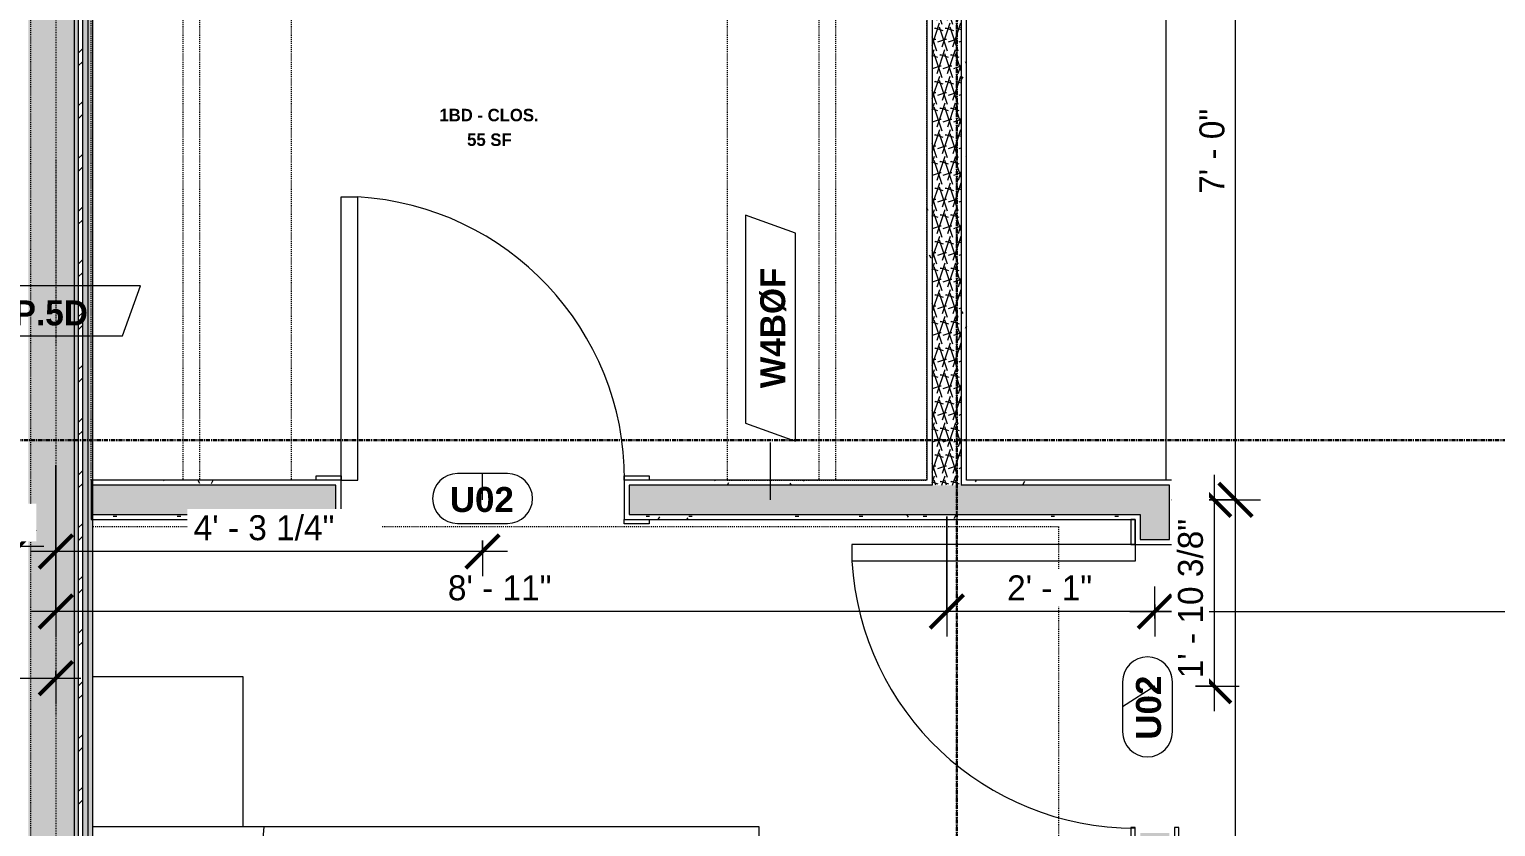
# Model space of a CAD drawing. Header units: inches. Extents: x -4058 to -1781, y 9814 to 12289.
# Drawn here: x -2938.7 to -2762.6, y 10120.8 to 10216.5 of the extents above; entities that cross this region are included whole.
import ezdxf

# ---------------------------------------------------------------- set-up
doc = ezdxf.new("R2010")
doc.units = ezdxf.units.IN
doc.header["$MEASUREMENT"] = 0
for name, pattern in [('Dash', [0.25, 0.125, -0.125]), ('Dash 3_32_', [0.1875, 0.09375, -0.09375]), ('Dash_2_', [0.25, 0.125, -0.125]), ('Grid Line 1_2_', [0.875, 0.5, -0.125, 0.125, -0.125]), ('Grid Line 1_2__2_', [0.875, 0.5, -0.125, 0.125, -0.125])]:
    doc.linetypes.add(name, pattern=pattern)
for name, color, linetype, lineweight in [('0-1', 7, 'Continuous', 5), ('A-ANNO-DIMS', 211, 'Continuous', 9), ('A-ANNO-DIMS-32', 211, 'Continuous', 9), ('A-AREA-IDEN', 2, 'Continuous', 9), ('A-DETL-1', 90, 'Dash 3_32_', 9), ('A-DOOR-2', 31, 'Continuous', 9), ('A-DOOR-FRAM', 31, 'Continuous', 9), ('A-DOOR-IDEN', 31, 'Continuous', 9), ('A-WALL-1', 7, 'Continuous', 9), ('A-WALL-2', 113, 'Continuous', 9), ('A-WALL-IDEN', 211, 'Continuous', 9), ('A-WALL-PATT-1', 9, 'Continuous', 9), ('G-ANNO-SYMB-4', 111, 'Dash_2_', 9), ('I-FURN', 30, 'Continuous', 9), ('I-FURN-HDLN', 30, 'Dash', 9), ('I-WALL-1', 1, 'Continuous', 5), ('I-WALL-2', 7, 'Continuous', 9), ('Q-CASE', 31, 'Continuous', 9), ('Q-CASE-HDLN', 31, 'Dash', 9), ('S-GRID-1', 1, 'Grid Line 1_2_', 9), ('S-GRID-2', 1, 'Grid Line 1_2__2_', 30)]:
    doc.layers.add(name, color=color, linetype=linetype, lineweight=lineweight)
doc.styles.add('Arial_B', font='arialbd.ttf', dxfattribs={"height": 3})
doc.styles.add('Century Gothic', font='ufonts.com_century-gothic.ttf', dxfattribs={"height": 3})
doc.styles.add('Century Gothic_B', font='GOTHICB.TTF', dxfattribs={"height": 1.5})
doc.styles.add('Century Gothic_B_1', font='GOTHICB.TTF', dxfattribs={"height": 3})
doc.dimstyles.new('THE_DIMENSION_STRING', dxfattribs={"dimscale": 12, "dimtxt": 3.132505, "dimasz": 0.333333, "dimexe": 0.25, "dimexo": 0.166667, "dimgap": 0.041667, "dimtad": 1, "dimdec": 4, "dimrnd": 0.0625, "dimzin": 3, "dimdsep": 46, "dimlunit": 4, "dimtxsty": 'Century Gothic', "dimblk1": 'OBLIQUE', "dimblk2": 'OBLIQUE', "dimsah": 1, "dimcen": 0.09, "dimdle": 0.25, "dimazin": 0, "dimtfac": 1, "dimtdec": 4, "dimtix": 1, "dimtmove": 0, "dimatfit": 3, "dimfxl": 1, "dimtvp": 1, "dimtfill": 1, "dimfrac": 2, "dimtolj": 1, "dimtzin": 0, "dimarcsym": 2})
doc.dimstyles.new('THE_DIMENSION_STRING_2', dxfattribs={"dimscale": 12, "dimtxt": 3.132505, "dimasz": 0.333333, "dimexe": 0.25, "dimexo": 0.166667, "dimgap": 0.041667, "dimtad": 1, "dimdec": 4, "dimrnd": 0.0625, "dimzin": 3, "dimdsep": 46, "dimlunit": 4, "dimtxsty": 'Century Gothic', "dimblk1": 'OBLIQUE', "dimblk2": 'OBLIQUE', "dimsah": 1, "dimcen": 0.09, "dimdle": 0.25, "dimazin": 0, "dimtfac": 1, "dimtdec": 4, "dimtix": 1, "dimtmove": 0, "dimatfit": 3, "dimfxl": 1, "dimtvp": 1, "dimtfill": 1, "dimfrac": 2, "dimtolj": 1, "dimtzin": 0, "dimarcsym": 2})
doc.dimstyles.new('THE_DIMENSION_STRING_4', dxfattribs={"dimscale": 12, "dimtxt": 3.132505, "dimasz": 0.333333, "dimexe": 0.25, "dimexo": 0.166667, "dimgap": 0.041667, "dimtad": 1, "dimdec": 4, "dimrnd": 0.0625, "dimzin": 3, "dimdsep": 46, "dimlunit": 4, "dimtxsty": 'Century Gothic', "dimblk1": 'OBLIQUE', "dimblk2": 'OBLIQUE', "dimsah": 1, "dimcen": 0.09, "dimdle": 0.25, "dimazin": 0, "dimtfac": 1, "dimtdec": 4, "dimtix": 1, "dimtmove": 0, "dimatfit": 3, "dimfxl": 1, "dimtvp": 1, "dimtfill": 1, "dimfrac": 2, "dimtolj": 1, "dimtzin": 0, "dimarcsym": 2})
doc.dimstyles.new('THE_DIMENSION_STRING_6', dxfattribs={"dimscale": 12, "dimtxt": 3.132505, "dimasz": 0.333333, "dimexe": 0.25, "dimexo": 0.166667, "dimgap": 0.041667, "dimtad": 1, "dimdec": 4, "dimrnd": 0.0625, "dimzin": 3, "dimdsep": 46, "dimlunit": 4, "dimtxsty": 'Century Gothic', "dimblk1": 'OBLIQUE', "dimblk2": 'OBLIQUE', "dimsah": 1, "dimcen": 0.09, "dimdle": 0.25, "dimazin": 0, "dimtfac": 1, "dimtdec": 4, "dimtix": 1, "dimtmove": 0, "dimatfit": 3, "dimfxl": 1, "dimtvp": 1, "dimtfill": 1, "dimfrac": 2, "dimtolj": 1, "dimtzin": 0, "dimarcsym": 2})
pattern_1 = [(0, (0, 0), (10.24, 2.56), [0.422, -7.258, 0.422, -7.258, -40.96]), (0, (0, 0), (10.24, 2.56), [-15.36, 0.422, -14.938, 0.422, -7.258, -17.92]), (0, (0, 0), (10.24, 2.56), [-38.4, 0.422, -4.698, 0.422, -12.378]), (120, (3.84, 1.28), (-7.33702503, 7.58810013), [0.422, -7.258, 0.422, -7.258, -40.96]), (120, (3.84, 1.28), (-7.33702503, 7.58810013), [-15.36, 0.422, -14.938, 0.422, -7.258, -17.92]), (120, (3.84, 1.28), (-7.33702503, 7.58810013), [-38.4, 0.422, -4.698, 0.422, -12.378]), (240, (5.12, 6.4), (-2.90297497, -10.14810013), [0.422, -7.258, 0.422, -7.258, -40.96]), (240, (5.12, 6.4), (-2.90297497, -10.14810013), [-15.36, 0.422, -14.938, 0.422, -7.258, -17.92]), (240, (5.12, 6.4), (-2.90297497, -10.14810013), [-38.4, 0.422, -4.698, 0.422, -12.378])]
pattern_2 = [(161.57, (0.16, 0.16), (-1.279773737, -0.000426766), [0, -9.107, 1.011, 0]), (18.43, (-0.16, 0.16), (-1.279773737, 0.000426766), [0, -9.107, 1.011, 0]), (108.43, (0.16, 0.16), (0.639452382, -3.199964008), [3.035, -7.083]), (71.57, (-0.16, 0.16), (0.639452382, 3.199964008), [3.035, -7.083])]

# ---------------------------------------------------------------- blocks, each defined once
blk = doc.blocks.new('CTR - 1st Phase - Shell_rvt-1-UNIT PLANS - 2ND FLOOR')
at = {"layer": 'S-GRID-1'}
for p, q in [((-2827.32, 9836.18), (-2827.32, 12273)), ((-1781.27, 10167.19), (-4041.78, 10167.19))]:
    blk.add_line(p, q, dxfattribs=at)
blk = doc.blocks.new('CTR - 1st Phase - Common Walls_rvt-1-UNIT PLANS - 2ND FLOOR')
at = {"layer": 'A-WALL-PATT-1'}
h = blk.add_hatch(dxfattribs=at)
h.set_pattern_fill('FP_5', color=256, style=0, pattern_type=2)
h.set_pattern_definition(pattern_2)
h.paths.add_polyline_path([(-2938.84, 9988.44), (-2933.34, 9988.44), (-2933.34, 10374.04), (-2938.84, 10374.04), (-2938.84, 9995.93)], flags=0)
h = blk.add_hatch(dxfattribs=at)
h.set_pattern_fill('FP_33', color=256, style=0, pattern_type=2)
h.set_pattern_definition([(45, (0, 0), (-3.1678384, 3.1678384), []), (45, (0, 4.8), (-3.1678384, 3.1678384), [])])
h.paths.add_polyline_path([(-2932.84, 9988.44), (-2932.34, 9988.44), (-2932.34, 10374.04), (-2932.84, 10374.04), (-2932.84, 9995.93)], flags=0)
h = blk.add_hatch(dxfattribs=at)
h.set_pattern_fill('FP_1', color=256, style=0, pattern_type=2)
h.set_pattern_definition(pattern_1)
h.paths.add_polyline_path([(-2931.71, 9988.44), (-2931.71, 10374.04), (-2932.34, 10374.04), (-2932.34, 9988.44)], flags=0)
h = blk.add_hatch(dxfattribs=at)
h.set_pattern_fill('FP_1', color=256, style=0, pattern_type=2)
h.set_pattern_definition(pattern_1)
h.paths.add_polyline_path([(-2931.71, 9988.44), (-2931.09, 9988.44), (-2931.09, 10373.41), (-2931.71, 10373.41), (-2931.71, 9995.93)], flags=0)
at = {"layer": 'I-WALL-1'}
blk.add_hatch(color=256, dxfattribs=at).paths.add_polyline_path([(-2933.34, 9988.44), (-2932.84, 9988.44), (-2932.84, 10374.04), (-2933.34, 10374.04), (-2933.34, 9995.93)], flags=0)
at = {"layer": 'A-WALL-1'}
for p, q in [((-2933.34, 10373.41), (-2933.34, 9988.44)), ((-2932.84, 10373.41), (-2932.84, 9988.44)), ((-2932.34, 10373.41), (-2932.34, 9988.44)), ((-2931.71, 10373.41), (-2931.71, 9988.44))]:
    blk.add_line(p, q, dxfattribs=at)
at = {"layer": 'I-WALL-2'}
blk.add_line((-2931.09, 9988.44), (-2931.09, 10334.91), dxfattribs=at)
blk = doc.blocks.new('CTR - 1st Phase - Structure_rvt-1-UNIT PLANS - 2ND FLOOR')
at = {"layer": 'S-GRID-2'}
for p, q in [((-2827.32, 9814.03), (-2827.32, 12247.5)), ((-1781.27, 10167.19), (-4041.78, 10167.19))]:
    blk.add_line(p, q, dxfattribs=at)
blk = doc.blocks.new('SWING - SINGLE - FLUSH - SWING - FLUSH - 2-10 x 6-8 - PRIVACY-3983844-UNIT PLANS - 2ND FLOOR')
at = {"layer": 'A-DOOR-2'}
for p, q in [((15, 2.37), (15, 36.38)), ((17, 36.38), (15, 36.38)), ((17, 2.37), (17, 36.38)), ((17, 2.37), (15, 2.37))]:
    blk.add_line(p, q, dxfattribs=at)
blk.add_arc((17, 2.37), 34.07, 93.3657, 180, dxfattribs=at)
at = {"layer": 'A-DOOR-FRAM'}
for p, q in [((-17, 2.87), (-20, 2.87)), ((-20, 2.87), (-20, 2.37)), ((-20, 2.37), (-17, 2.37)), ((-17, 2.37), (-17, 2.87)), ((20, 2.87), (17, 2.87)), ((17, 2.87), (17, 2.37)), ((17, 2.37), (20, 2.37)), ((20, 2.37), (20, 2.87)), ((-17, -2.38), (-20, -2.38)), ((-20, -2.38), (-20, -2.88)), ((-20, -2.88), (-17, -2.88)), ((-17, -2.88), (-17, -2.38)), ((20, -2.38), (17, -2.38)), ((17, -2.38), (17, -2.88)), ((17, -2.88), (20, -2.88)), ((20, -2.88), (20, -2.38))]:
    blk.add_line(p, q, dxfattribs=at)
blk = doc.blocks.new('OD_CW_Closet - OD_CW_Closet-3890322-UNIT PLANS - 2ND FLOOR')
at = {"layer": 'Q-CASE-HDLN'}
for p, q in [((0.74, -24), (0.74, 0)), ((0.74, 0), (79.99, 0)), ((79.99, 0), (79.99, -24)), ((0.74, -11), (79.99, -11)), ((0.74, -13), (79.99, -13)), ((79.99, -24), (0.74, -24))]:
    blk.add_line(p, q, dxfattribs=at)
blk = doc.blocks.new('Bed-Standard - King 78_ x 80_-V53-UNIT PLANS - 2ND FLOOR')
at = {"layer": 'I-FURN'}
for p, q in [((-28.31, 41.8), (49.69, 41.8)), ((-28.31, -38.2), (-28.31, 41.8)), ((49.69, 41.8), (49.69, -38.2)), ((49.69, -24.2), (-28.31, -17.63)), ((-25.31, -24.2), (46.69, -24.2)), ((-25.31, -36.2), (-25.31, -24.2)), ((46.69, -36.2), (46.69, -24.2)), ((-25.31, -36.2), (46.69, -36.2))]:
    blk.add_line(p, q, dxfattribs=at)
at = {"layer": 'I-FURN-HDLN'}
for p, q in [((-64.31, 77.8), (73.69, 77.8)), ((-64.31, -38.2), (-64.31, 77.8)), ((67.69, 77.8), (67.69, -38.2)), ((73.69, 62.92), (73.69, 30.92)), ((73.69, 24.98), (73.69, -38.2))]:
    blk.add_line(p, q, dxfattribs=at)
blk = doc.blocks.new('SWING - SINGLE - FLUSH - SWING - FLUSH - 2-10 x 6-8 - PRIVACY-3983846-UNIT PLANS - 2ND FLOOR')
at = {"layer": 'A-DOOR-2'}
for p, q in [((15, -2.37), (15, -36.38)), ((17, -2.37), (15, -2.37)), ((17, -2.37), (17, -36.38)), ((17, -36.38), (15, -36.38))]:
    blk.add_line(p, q, dxfattribs=at)
blk.add_arc((17, -2.37), 34.07, 180, 266.6343, dxfattribs=at)
at = {"layer": 'A-DOOR-FRAM'}
for p, q in [((-20, 2.38), (-20, 2.88)), ((-20, 2.88), (-17, 2.88)), ((-17, 2.38), (-20, 2.38)), ((-17, 2.88), (-17, 2.38)), ((17, 2.38), (17, 2.88)), ((17, 2.88), (20, 2.88)), ((20, 2.38), (17, 2.38)), ((20, 2.88), (20, 2.38)), ((-20, -2.37), (-17, -2.37)), ((-20, -2.87), (-20, -2.37)), ((-17, -2.87), (-20, -2.87)), ((-17, -2.37), (-17, -2.87)), ((17, -2.37), (20, -2.37)), ((17, -2.87), (17, -2.37)), ((20, -2.87), (17, -2.87)), ((20, -2.37), (20, -2.87))]:
    blk.add_line(p, q, dxfattribs=at)
blk = doc.blocks.new('Table-Night Stand - 18_ x 18_ x 24_-V39-UNIT PLANS - 2ND FLOOR')
at = {"layer": 'I-FURN'}
for p, q in [((0.15, 0), (18.15, 0)), ((0.15, -18), (0.15, 0))]:
    blk.add_line(p, q, dxfattribs=at)
blk = doc.blocks.new('OD_CW_Closet - OD_CW_Closet-3890321-UNIT PLANS - 2ND FLOOR')
at = {"layer": 'Q-CASE-HDLN'}
for p, q in [((79.99, 24), (0.74, 24)), ((0.74, 24), (0.74, 0)), ((79.99, 0), (79.99, 24)), ((0.74, 13), (79.99, 13)), ((0.74, 11), (79.99, 11)), ((0.74, 0), (79.99, 0))]:
    blk.add_line(p, q, dxfattribs=at)
blk = doc.blocks.new('Casework 8 - Casework 1-3926263-UNIT PLANS - 2ND FLOOR')
at = {"layer": 'Q-CASE'}
blk.add_line((-2802.15, 10162.41), (-2802.15, 10285.66), dxfattribs=at)
blk = doc.blocks.new('DIMBLOCK247-UNIT PLANS - 2ND FLOOR')
at = {"layer": 'A-ANNO-DIMS-32'}
for p, q in [((-2828.52, 10158.04), (-2828.52, 10143.63)), ((-2828.52, 10146.63), (-2828.52, 10158.04)), ((-2803.52, 10145.8), (-2803.52, 10149.63)), ((-2800.52, 10146.63), (-2828.52, 10146.63)), ((-2803.52, 10146.63), (-2803.52, 10145.8))]:
    blk.add_line(p, q, dxfattribs=at)
at = {"layer": 'A-ANNO-DIMS-32', "lineweight": 50}
for p, q in [((-2828.52, 10146.63), (-2826.52, 10148.63)), ((-2803.52, 10146.63), (-2801.52, 10148.63)), ((-2828.52, 10146.63), (-2830.52, 10144.63)), ((-2803.52, 10146.63), (-2805.52, 10144.63))]:
    blk.add_line(p, q, dxfattribs=at)
at = {"layer": 'A-ANNO-DIMS-32', "color": 0, "insert": (-2821.27, 10150.97), "char_height": 3, "width": 12.5897, "attachment_point": 1, "line_spacing_factor": 0.984502, "style": 'Century Gothic', "bg_fill": 3, "box_fill_scale": 1.25, "bg_fill_color": 256, "bg_fill_true_color": 13158600, "bg_fill_transparency": 0}
blk.add_mtext('2\' - 1"', dxfattribs=at)
blk = doc.blocks.new('_Oblique')
at = {"color": 0, "linetype": 'ByBlock', "lineweight": -2}
blk.add_line((-0.5, -0.5), (0.5, 0.5), dxfattribs=at)
blk = doc.blocks.new('DIMBLOCK248-UNIT PLANS - 2ND FLOOR')
at = {"layer": 'A-ANNO-DIMS-32'}
for p, q in [((-2935.52, 10164.19), (-2935.52, 10143.63)), ((-2935.52, 10146.63), (-2935.52, 10164.19)), ((-2828.52, 10158.04), (-2828.52, 10143.63)), ((-2828.52, 10146.63), (-2828.52, 10158.04)), ((-2828.52, 10146.63), (-2938.52, 10146.63))]:
    blk.add_line(p, q, dxfattribs=at)
at = {"layer": 'A-ANNO-DIMS-32', "lineweight": 50}
for p, q in [((-2935.52, 10146.63), (-2933.52, 10148.63)), ((-2828.52, 10146.63), (-2826.52, 10148.63)), ((-2935.52, 10146.63), (-2937.52, 10144.63)), ((-2828.52, 10146.63), (-2830.52, 10144.63))]:
    blk.add_line(p, q, dxfattribs=at)
at = {"layer": 'A-ANNO-DIMS-32', "color": 0, "insert": (-2888.44, 10150.97), "char_height": 3, "width": 15.394, "attachment_point": 1, "line_spacing_factor": 0.984502, "style": 'Century Gothic', "bg_fill": 3, "box_fill_scale": 1.25, "bg_fill_color": 256, "bg_fill_true_color": 13158600, "bg_fill_transparency": 0}
blk.add_mtext('8\' - 11"', dxfattribs=at)
blk = doc.blocks.new('Wall Tag - Arch Wall-3956453-UNIT PLANS - 2ND FLOOR')
at = {"layer": 'A-WALL-IDEN'}
for p, q in [((-0.3561, 0.0937), (-0.4244, -0.0937)), ((0.4244, 0.0937), (-0.3561, 0.0937)), ((0.3561, -0.0937), (0.4244, 0.0937)), ((-0.4244, -0.0937), (0.3561, -0.0937))]:
    blk.add_line(p, q, dxfattribs=at)
blk = doc.blocks.new('DIMBLOCK387-UNIT PLANS - 2ND FLOOR')
at = {"layer": 'A-ANNO-DIMS-32'}
for p, q in [((-3049.4, 10145.04), (-3049.4, 10135.62)), ((-3049.4, 10138.62), (-3049.4, 10145.04)), ((-3049.4, 10138.62), (-2932.52, 10138.62)), ((-2935.52, 10139.45), (-2935.52, 10135.62)), ((-2935.52, 10138.62), (-2935.52, 10139.45))]:
    blk.add_line(p, q, dxfattribs=at)
at = {"layer": 'A-ANNO-DIMS-32', "lineweight": 50}
for p, q in [((-3049.4, 10138.62), (-3047.4, 10140.62)), ((-2935.52, 10138.62), (-2933.52, 10140.62)), ((-3049.4, 10138.62), (-3051.4, 10136.62)), ((-2935.52, 10138.62), (-2937.52, 10136.62))]:
    blk.add_line(p, q, dxfattribs=at)
at = {"layer": 'A-ANNO-DIMS-32', "color": 0, "insert": (-3001.54, 10142.97), "char_height": 3, "width": 21.7784, "attachment_point": 1, "line_spacing_factor": 0.984502, "style": 'Century Gothic', "bg_fill": 3, "box_fill_scale": 1.25, "bg_fill_color": 256, "bg_fill_true_color": 13158600, "bg_fill_transparency": 0}
blk.add_mtext('9\' - 5 7/8"', dxfattribs=at)
blk = doc.blocks.new('DIMBLOCK839-UNIT PLANS - 2ND FLOOR')
at = {"layer": 'A-ANNO-DIMS-32', "lineweight": 50}
for p, q in [((-2796.41, 10160.04), (-2798.41, 10162.04)), ((-2796.41, 10160.04), (-2794.41, 10158.04)), ((-2796.41, 10137.66), (-2798.41, 10139.66)), ((-2796.41, 10137.66), (-2794.41, 10135.66))]:
    blk.add_line(p, q, dxfattribs=at)
at = {"layer": 'A-ANNO-DIMS-32'}
for p, q in [((-2796.41, 10163.04), (-2796.41, 10134.66)), ((-2801.52, 10160.04), (-2793.41, 10160.04)), ((-2796.41, 10160.04), (-2801.52, 10160.04)), ((-2798.65, 10137.66), (-2793.41, 10137.66)), ((-2796.41, 10137.66), (-2798.65, 10137.66))]:
    blk.add_line(p, q, dxfattribs=at)
at = {"layer": 'A-ANNO-DIMS-32', "color": 0, "insert": (-2800.75, 10138.61), "char_height": 3, "width": 24.5827, "attachment_point": 1, "rotation": 90, "line_spacing_factor": 0.984502, "style": 'Century Gothic', "bg_fill": 3, "box_fill_scale": 1.25, "bg_fill_color": 256, "bg_fill_true_color": 13158600, "bg_fill_transparency": 0}
blk.add_mtext('1\' - 10 3/8"', dxfattribs=at)
blk = doc.blocks.new('DIMBLOCK840-UNIT PLANS - 2ND FLOOR')
at = {"layer": 'A-ANNO-DIMS-32'}
for p, q in [((-2935.52, 10164.19), (-2935.52, 10150.85)), ((-2935.52, 10153.85), (-2935.52, 10164.19)), ((-2884.28, 10155.16), (-2884.28, 10150.85)), ((-2884.28, 10153.85), (-2884.28, 10155.16)), ((-2881.28, 10153.85), (-2938.52, 10153.85))]:
    blk.add_line(p, q, dxfattribs=at)
at = {"layer": 'A-ANNO-DIMS-32', "lineweight": 50}
for p, q in [((-2935.52, 10153.85), (-2933.52, 10155.85)), ((-2884.28, 10153.85), (-2882.28, 10155.85)), ((-2935.52, 10153.85), (-2937.52, 10151.85)), ((-2884.28, 10153.85), (-2886.28, 10151.85))]:
    blk.add_line(p, q, dxfattribs=at)
at = {"layer": 'A-ANNO-DIMS-32', "color": 0, "insert": (-2918.98, 10158.19), "char_height": 3, "width": 21.7784, "attachment_point": 1, "line_spacing_factor": 0.984502, "style": 'Century Gothic', "bg_fill": 3, "box_fill_scale": 1.25, "bg_fill_color": 256, "bg_fill_true_color": 13158600, "bg_fill_transparency": 0}
blk.add_mtext('4\' - 3 1/4"', dxfattribs=at)
blk = doc.blocks.new('Door Tag - Type Mark-2601225-UNIT PLANS - 2ND FLOOR')
at = {"layer": 'A-DOOR-IDEN'}
for p, q in [((0.09375, 0.09375), (-0.09375, 0.09375)), ((-0.09375, -0.09375), (0.09375, -0.09375))]:
    blk.add_line(p, q, dxfattribs=at)
for centre, start, end in [((-0.09375, 0), 90, 270), ((0.09375, 0), 270, 90)]:
    blk.add_arc(centre, 0.09375, start, end, dxfattribs=at)
blk = doc.blocks.new('DIMBLOCK855-UNIT PLANS - 2ND FLOOR')
at = {"layer": 'A-ANNO-DIMS-32'}
for p, q in [((-2637.5, 10144.99), (-2637.5, 10149.63)), ((-2803.52, 10147.46), (-2803.52, 10143.63)), ((-2803.52, 10146.63), (-2803.52, 10147.46)), ((-2806.52, 10146.63), (-2634.5, 10146.63)), ((-2637.5, 10146.63), (-2637.5, 10144.99))]:
    blk.add_line(p, q, dxfattribs=at)
at = {"layer": 'A-ANNO-DIMS-32', "lineweight": 50}
for p, q in [((-2803.52, 10146.63), (-2801.52, 10148.63)), ((-2637.5, 10146.63), (-2635.5, 10148.63)), ((-2803.52, 10146.63), (-2805.52, 10144.63)), ((-2637.5, 10146.63), (-2639.5, 10144.63))]:
    blk.add_line(p, q, dxfattribs=at)
at = {"layer": 'A-ANNO-DIMS-32', "color": 0, "insert": (-2728.09, 10150.97), "char_height": 3, "width": 18.1984, "attachment_point": 1, "line_spacing_factor": 0.984502, "style": 'Century Gothic', "bg_fill": 3, "box_fill_scale": 1.25, "bg_fill_color": 256, "bg_fill_true_color": 13158600, "bg_fill_transparency": 0}
blk.add_mtext('13\' - 10"', dxfattribs=at)
blk = doc.blocks.new('DIMBLOCK856-UNIT PLANS - 2ND FLOOR')
at = {"layer": 'A-ANNO-DIMS-32', "lineweight": 50}
for p, q in [((-2793.82, 10160.04), (-2795.82, 10162.04)), ((-2793.82, 10160.04), (-2791.82, 10158.04)), ((-2793.82, 9988.44), (-2795.82, 9990.44)), ((-2793.82, 9988.44), (-2791.82, 9986.44))]:
    blk.add_line(p, q, dxfattribs=at)
at = {"layer": 'A-ANNO-DIMS-32'}
for p, q in [((-2801.52, 10160.04), (-2790.82, 10160.04)), ((-2793.82, 10160.04), (-2801.52, 10160.04)), ((-2793.82, 9985.44), (-2793.82, 10160.04)), ((-2792.52, 9988.44), (-2796.82, 9988.44)), ((-2793.82, 9988.44), (-2792.52, 9988.44))]:
    blk.add_line(p, q, dxfattribs=at)
at = {"layer": 'A-ANNO-DIMS-32', "color": 0, "insert": (-2798.17, 10064), "char_height": 3, "width": 24.5827, "attachment_point": 1, "rotation": 90, "line_spacing_factor": 0.984502, "style": 'Century Gothic', "bg_fill": 3, "box_fill_scale": 1.25, "bg_fill_color": 256, "bg_fill_true_color": 13158600, "bg_fill_transparency": 0}
blk.add_mtext('14\' - 3 5/8"', dxfattribs=at)
blk = doc.blocks.new('DIMBLOCK857-UNIT PLANS - 2ND FLOOR')
at = {"layer": 'A-ANNO-DIMS-32', "lineweight": 50}
for p, q in [((-2793.82, 10244.04), (-2795.82, 10246.04)), ((-2793.82, 10244.04), (-2791.82, 10242.04)), ((-2793.82, 10160.04), (-2795.82, 10162.04)), ((-2793.82, 10160.04), (-2791.82, 10158.04))]:
    blk.add_line(p, q, dxfattribs=at)
at = {"layer": 'A-ANNO-DIMS-32'}
for p, q in [((-2793.82, 10160.04), (-2793.82, 10247.04)), ((-2812.4, 10244.04), (-2790.82, 10244.04)), ((-2793.82, 10244.04), (-2812.4, 10244.04)), ((-2801.52, 10160.04), (-2790.82, 10160.04)), ((-2793.82, 10160.04), (-2801.52, 10160.04))]:
    blk.add_line(p, q, dxfattribs=at)
at = {"layer": 'A-ANNO-DIMS-32', "color": 0, "insert": (-2798.17, 10196.79), "char_height": 3, "width": 12.5897, "attachment_point": 1, "rotation": 90, "line_spacing_factor": 0.984502, "style": 'Century Gothic', "bg_fill": 3, "box_fill_scale": 1.25, "bg_fill_color": 256, "bg_fill_true_color": 13158600, "bg_fill_transparency": 0}
blk.add_mtext('7\' - 0"', dxfattribs=at)
blk = doc.blocks.new('DIMBLOCK858-UNIT PLANS - 2ND FLOOR')
at = {"layer": 'A-ANNO-DIMS-32'}
for p, q in [((-2828.52, 10158.04), (-2828.52, 10143.63)), ((-2828.52, 10146.63), (-2828.52, 10158.04)), ((-2803.52, 10145.8), (-2803.52, 10149.63)), ((-2800.52, 10146.63), (-2828.52, 10146.63)), ((-2803.52, 10146.63), (-2803.52, 10145.8))]:
    blk.add_line(p, q, dxfattribs=at)
at = {"layer": 'A-ANNO-DIMS-32', "lineweight": 50}
for p, q in [((-2828.52, 10146.63), (-2826.52, 10148.63)), ((-2803.52, 10146.63), (-2801.52, 10148.63)), ((-2828.52, 10146.63), (-2830.52, 10144.63)), ((-2803.52, 10146.63), (-2805.52, 10144.63))]:
    blk.add_line(p, q, dxfattribs=at)
at = {"layer": 'A-ANNO-DIMS-32', "color": 0, "insert": (-2821.27, 10150.97), "char_height": 3, "width": 12.5897, "attachment_point": 1, "line_spacing_factor": 0.984502, "style": 'Century Gothic', "bg_fill": 3, "box_fill_scale": 1.25, "bg_fill_color": 256, "bg_fill_true_color": 13158600, "bg_fill_transparency": 0}
blk.add_mtext('2\' - 1"', dxfattribs=at)
blk = doc.blocks.new('DIMBLOCK859-UNIT PLANS - 2ND FLOOR')
at = {"layer": 'A-ANNO-DIMS-32'}
for p, q in [((-2935.52, 10164.19), (-2935.52, 10143.63)), ((-2935.52, 10146.63), (-2935.52, 10164.19)), ((-2828.52, 10158.04), (-2828.52, 10143.63)), ((-2828.52, 10146.63), (-2828.52, 10158.04)), ((-2828.52, 10146.63), (-2938.52, 10146.63))]:
    blk.add_line(p, q, dxfattribs=at)
at = {"layer": 'A-ANNO-DIMS-32', "lineweight": 50}
for p, q in [((-2935.52, 10146.63), (-2933.52, 10148.63)), ((-2828.52, 10146.63), (-2826.52, 10148.63)), ((-2935.52, 10146.63), (-2937.52, 10144.63)), ((-2828.52, 10146.63), (-2830.52, 10144.63))]:
    blk.add_line(p, q, dxfattribs=at)
at = {"layer": 'A-ANNO-DIMS-32', "color": 0, "insert": (-2888.44, 10150.97), "char_height": 3, "width": 15.394, "attachment_point": 1, "line_spacing_factor": 0.984502, "style": 'Century Gothic', "bg_fill": 3, "box_fill_scale": 1.25, "bg_fill_color": 256, "bg_fill_true_color": 13158600, "bg_fill_transparency": 0}
blk.add_mtext('8\' - 11"', dxfattribs=at)
blk = doc.blocks.new('DIMBLOCK860-UNIT PLANS - 2ND FLOOR')
at = {"layer": 'A-ANNO-DIMS-32', "lineweight": 50}
for p, q in [((-2796.41, 10160.04), (-2798.41, 10162.04)), ((-2796.41, 10160.04), (-2794.41, 10158.04)), ((-2796.41, 10137.66), (-2798.41, 10139.66)), ((-2796.41, 10137.66), (-2794.41, 10135.66))]:
    blk.add_line(p, q, dxfattribs=at)
at = {"layer": 'A-ANNO-DIMS-32'}
for p, q in [((-2796.41, 10163.04), (-2796.41, 10134.66)), ((-2801.52, 10160.04), (-2793.41, 10160.04)), ((-2796.41, 10160.04), (-2801.52, 10160.04)), ((-2798.65, 10137.66), (-2793.41, 10137.66)), ((-2796.41, 10137.66), (-2798.65, 10137.66))]:
    blk.add_line(p, q, dxfattribs=at)
at = {"layer": 'A-ANNO-DIMS-32', "color": 0, "insert": (-2800.75, 10138.61), "char_height": 3, "width": 24.5827, "attachment_point": 1, "rotation": 90, "line_spacing_factor": 0.984502, "style": 'Century Gothic', "bg_fill": 3, "box_fill_scale": 1.25, "bg_fill_color": 256, "bg_fill_true_color": 13158600, "bg_fill_transparency": 0}
blk.add_mtext('1\' - 10 3/8"', dxfattribs=at)
blk = doc.blocks.new('DIMBLOCK861-UNIT PLANS - 2ND FLOOR')
at = {"layer": 'A-ANNO-DIMS-32'}
for p, q in [((-2935.52, 10164.19), (-2935.52, 10150.85)), ((-2935.52, 10153.85), (-2935.52, 10164.19)), ((-2884.28, 10155.16), (-2884.28, 10150.85)), ((-2884.28, 10153.85), (-2884.28, 10155.16)), ((-2881.28, 10153.85), (-2938.52, 10153.85))]:
    blk.add_line(p, q, dxfattribs=at)
at = {"layer": 'A-ANNO-DIMS-32', "lineweight": 50}
for p, q in [((-2935.52, 10153.85), (-2933.52, 10155.85)), ((-2884.28, 10153.85), (-2882.28, 10155.85)), ((-2935.52, 10153.85), (-2937.52, 10151.85)), ((-2884.28, 10153.85), (-2886.28, 10151.85))]:
    blk.add_line(p, q, dxfattribs=at)
at = {"layer": 'A-ANNO-DIMS-32', "color": 0, "insert": (-2918.98, 10158.19), "char_height": 3, "width": 21.7784, "attachment_point": 1, "line_spacing_factor": 0.984502, "style": 'Century Gothic', "bg_fill": 3, "box_fill_scale": 1.25, "bg_fill_color": 256, "bg_fill_true_color": 13158600, "bg_fill_transparency": 0}
blk.add_mtext('4\' - 3 1/4"', dxfattribs=at)
blk = doc.blocks.new('DIMBLOCK1344-UNIT PLANS - 2ND FLOOR')
at = {"layer": 'A-ANNO-DIMS-32'}
for p, q in [((-2951.96, 10159.66), (-2951.96, 10151.48)), ((-2951.96, 10154.48), (-2951.96, 10159.66)), ((-2939.96, 10157.91), (-2939.96, 10151.48)), ((-2939.96, 10154.48), (-2939.96, 10157.91)), ((-2954.96, 10154.48), (-2936.96, 10154.48))]:
    blk.add_line(p, q, dxfattribs=at)
at = {"layer": 'A-ANNO-DIMS-32', "lineweight": 50}
for p, q in [((-2951.96, 10154.48), (-2949.96, 10156.48)), ((-2939.96, 10154.48), (-2937.96, 10156.48)), ((-2951.96, 10154.48), (-2953.96, 10152.48)), ((-2939.96, 10154.48), (-2941.96, 10152.48))]:
    blk.add_line(p, q, dxfattribs=at)
at = {"layer": 'A-ANNO-DIMS-32', "color": 0, "insert": (-2951.21, 10158.82), "char_height": 3, "width": 12.5897, "attachment_point": 1, "line_spacing_factor": 0.984502, "style": 'Century Gothic', "bg_fill": 3, "box_fill_scale": 1.25, "bg_fill_color": 256, "bg_fill_true_color": 13158600, "bg_fill_transparency": 0}
blk.add_mtext('1\' - 0"', dxfattribs=at)

msp = doc.modelspace()

# ---------------------------------------------------------------- hatches: boundary and pattern name
at = {"layer": 'A-WALL-PATT-1'}
h = msp.add_hatch(dxfattribs=at)
h.set_pattern_fill('FP_1', color=256, style=0, pattern_type=2)
h.set_pattern_definition(pattern_1)
h.paths.add_polyline_path([(-2830.27374, 10162.4144), (-2830.27374, 10241.6644), (-2830.89874, 10241.6644), (-2830.89874, 10162.4144)], flags=0)
h = msp.add_hatch(dxfattribs=at)
h.set_pattern_fill('FP_5', color=256, style=0, pattern_type=2)
h.set_pattern_definition(pattern_2)
h.paths.add_polyline_path([(-2830.27374, 10161.7894), (-2826.77374, 10161.7894), (-2826.77374, 10242.2894), (-2830.27374, 10242.2894), (-2830.27374, 10162.4144)], flags=0)
h = msp.add_hatch(dxfattribs=at)
h.set_pattern_fill('FP_1', color=256, style=0, pattern_type=2)
h.set_pattern_definition(pattern_1)
h.paths.add_polyline_path([(-2826.14874, 10162.4144), (-2826.14874, 10241.6644), (-2826.77374, 10241.6644), (-2826.77374, 10162.4144)], flags=0)
h = msp.add_hatch(dxfattribs=at)
h.set_pattern_fill('FP_1', color=256, style=0, pattern_type=2)
h.set_pattern_definition(pattern_1)
h.paths.add_polyline_path([(-2901.27833, 10160.0394), (-2901.27833, 10162.4144), (-2931.27374, 10162.4144), (-2931.27374, 10161.7894), (-2901.90333, 10161.7894), (-2901.90333, 10160.0394)], flags=0)
h.paths.add_polyline_path([(-2866.65333, 10160.0394), (-2866.65333, 10161.7894), (-2830.27374, 10161.7894), (-2830.27374, 10162.4144), (-2867.27833, 10162.4144), (-2867.27833, 10160.0394)], flags=0)
h.paths.add_polyline_path([(-2826.77374, 10161.7894), (-2801.77374, 10161.7894), (-2801.77374, 10162.4144), (-2826.77374, 10162.4144)], flags=0)
h = msp.add_hatch(dxfattribs=at)
h.set_pattern_fill('FP_5', color=256, style=0, pattern_type=2)
h.set_pattern_definition(pattern_2)
h.paths.add_polyline_path([(-2931.27374, 10158.2894), (-2901.90333, 10158.2894), (-2901.90333, 10161.7894), (-2931.27374, 10161.7894), (-2931.27374, 10160.0394)], flags=0)
h.paths.add_polyline_path([(-2866.65333, 10158.2894), (-2805.27374, 10158.2894), (-2805.27374, 10161.7894), (-2866.65333, 10161.7894), (-2866.65333, 10160.0394)], flags=0)
h = msp.add_hatch(dxfattribs=at)
h.set_pattern_fill('FP_5', color=256, style=0, pattern_type=2)
h.set_pattern_definition(pattern_2)
h.paths.add_polyline_path([(-2805.27374, 10014.06899), (-2801.77374, 10014.06899), (-2801.77374, 10120.0394), (-2805.27374, 10120.0394), (-2805.27374, 10033.34225)], flags=0)
h.paths.add_polyline_path([(-2805.27374, 10155.2894), (-2801.77374, 10155.2894), (-2801.77374, 10161.7894), (-2805.27374, 10161.7894), (-2805.27374, 10158.2894)], flags=0)
h = msp.add_hatch(dxfattribs=at)
h.set_pattern_fill('FP_1', color=256, style=0, pattern_type=2)
h.set_pattern_definition(pattern_1)
h.paths.add_polyline_path([(-2801.77374, 10014.06899), (-2801.14874, 10014.06899), (-2801.14874, 10120.6644), (-2803.52374, 10120.6644), (-2803.52374, 10120.0394), (-2801.77374, 10120.0394), (-2801.77374, 10033.34225)], flags=0)
h.paths.add_polyline_path([(-2803.52374, 10154.6644), (-2801.14874, 10154.6644), (-2801.14874, 10162.4144), (-2801.77374, 10162.4144), (-2801.77374, 10155.2894), (-2803.52374, 10155.2894)], flags=0)
h = msp.add_hatch(dxfattribs=at)
h.set_pattern_fill('FP_1', color=256, style=0, pattern_type=2)
h.set_pattern_definition(pattern_1)
h.paths.add_polyline_path([(-2931.27374, 10157.6644), (-2901.27833, 10157.6644), (-2901.27833, 10160.0394), (-2901.90333, 10160.0394), (-2901.90333, 10158.2894), (-2931.27374, 10158.2894)], flags=0)
h.paths.add_polyline_path([(-2867.27833, 10157.6644), (-2805.89874, 10157.6644), (-2805.89874, 10158.2894), (-2866.65333, 10158.2894), (-2866.65333, 10160.0394), (-2867.27833, 10160.0394)], flags=0)
h = msp.add_hatch(dxfattribs=at)
h.set_pattern_fill('FP_1', color=256, style=0, pattern_type=2)
h.set_pattern_definition(pattern_1)
h.paths.add_polyline_path([(-2805.27374, 10014.06899), (-2805.27374, 10120.0394), (-2803.52374, 10120.0394), (-2803.52374, 10120.6644), (-2805.89874, 10120.6644), (-2805.89874, 10014.06899)], flags=0)
h.paths.add_polyline_path([(-2805.89874, 10154.6644), (-2803.52374, 10154.6644), (-2803.52374, 10155.2894), (-2805.27374, 10155.2894), (-2805.27374, 10158.2894), (-2805.89874, 10158.2894), (-2805.89874, 10157.6644)], flags=0)

# ---------------------------------------------------------------- linework, layer by layer
at = {"layer": 'A-DETL-1'}
for p, q in [((-2935.52374, 10373.4144), (-2935.52374, 10019.4144)), ((-2935.52374, 10196.42358), (-2935.52374, 10166.19399)), ((-2935.52374, 10196.42358), (-2935.52374, 10166.19399))]:
    msp.add_line(p, q, dxfattribs=at)
at = {"layer": 'A-WALL-2'}
for p, q in [((-2830.89874, 10241.6644), (-2830.89874, 10162.4144)), ((-2830.27374, 10242.2894), (-2830.27374, 10161.7894)), ((-2826.77374, 10242.2894), (-2826.77374, 10161.7894)), ((-2826.14874, 10162.4144), (-2826.14874, 10241.6644)), ((-2901.27833, 10162.4144), (-2931.27374, 10162.4144)), ((-2931.27374, 10162.4144), (-2931.27374, 10157.6644)), ((-2901.90333, 10161.7894), (-2931.27374, 10161.7894)), ((-2901.90333, 10158.2894), (-2901.90333, 10161.7894)), ((-2901.27833, 10157.6644), (-2901.27833, 10162.4144)), ((-2830.89874, 10162.4144), (-2867.27833, 10162.4144)), ((-2867.27833, 10162.4144), (-2867.27833, 10157.6644)), ((-2830.27374, 10161.7894), (-2866.65333, 10161.7894)), ((-2866.65333, 10161.7894), (-2866.65333, 10158.2894)), ((-2801.77374, 10161.7894), (-2826.77374, 10161.7894)), ((-2801.14874, 10162.4144), (-2826.14874, 10162.4144)), ((-2801.77374, 10155.2894), (-2801.77374, 10161.7894)), ((-2801.14874, 10154.6644), (-2801.14874, 10162.4144)), ((-2931.27374, 10158.2894), (-2901.90333, 10158.2894)), ((-2866.65333, 10158.2894), (-2805.27374, 10158.2894)), ((-2805.27374, 10158.2894), (-2805.27374, 10155.2894)), ((-2931.27374, 10157.6644), (-2901.27833, 10157.6644)), ((-2867.27833, 10157.6644), (-2805.89874, 10157.6644)), ((-2805.89874, 10157.6644), (-2805.89874, 10154.6644)), ((-2805.89874, 10154.6644), (-2801.14874, 10154.6644)), ((-2805.27374, 10155.2894), (-2801.77374, 10155.2894))]:
    msp.add_line(p, q, dxfattribs=at)
at = {"layer": 'G-ANNO-SYMB-4'}
msp.add_line((-2938.52374, 9954.33144), (-2938.52374, 10425.3894), dxfattribs=at)

# ---------------------------------------------------------------- block references
at = {"layer": '0-1'}
for name in ['CTR - 1st Phase - Shell_rvt-1-UNIT PLANS - 2ND FLOOR', 'CTR - 1st Phase - Structure_rvt-1-UNIT PLANS - 2ND FLOOR', 'CTR - 1st Phase - Common Walls_rvt-1-UNIT PLANS - 2ND FLOOR']:
    msp.add_blockref(name, (0, 0), dxfattribs=at)
at = {"layer": 'A-DOOR-2'}
for name, p, rotation in [('SWING - SINGLE - FLUSH - SWING - FLUSH - 2-10 x 6-8 - PRIVACY-3983846-UNIT PLANS - 2ND FLOOR', (-2884.27833, 10160.0394), 180), ('SWING - SINGLE - FLUSH - SWING - FLUSH - 2-10 x 6-8 - PRIVACY-3983844-UNIT PLANS - 2ND FLOOR', (-2803.52374, 10137.6644), 90.00000000004798)]:
    msp.add_blockref(name, p, dxfattribs=dict(at, rotation=rotation))
at = {"layer": 'A-WALL-IDEN', "xscale": 31.99999999999999, "yscale": 31.99999999999999, "zscale": 31.99999999999999, "rotation": 89.99999999999991}
msp.add_blockref('Wall Tag - Arch Wall-3956453-UNIT PLANS - 2ND FLOOR', (-2849.67937, 10180.65546), dxfattribs=at)
msp.add_blockref('Wall Tag - Arch Wall-3956453-UNIT PLANS - 2ND FLOOR', (-2849.67937, 10180.65546), dxfattribs=at)
at = {"layer": 'A-WALL-IDEN', "xscale": 31.99999999999999, "yscale": 31.99999999999999, "zscale": 31.99999999999999}
msp.add_blockref('Wall Tag - Arch Wall-3956453-UNIT PLANS - 2ND FLOOR', (-2938.94175, 10182.7394), dxfattribs=at)
at = {"layer": 'I-FURN', "rotation": 270.0000000000285}
for name, p in [('Bed-Standard - King 78_ x 80_-V53-UNIT PLANS - 2ND FLOOR', (-2892.88132, 10092.50751)), ('Table-Night Stand - 18_ x 18_ x 24_-V39-UNIT PLANS - 2ND FLOOR', (-2913.08624, 10138.96598))]:
    msp.add_blockref(name, p, dxfattribs=at)
at = {"layer": 'Q-CASE'}
msp.add_blockref('Casework 8 - Casework 1-3926263-UNIT PLANS - 2ND FLOOR', (0, 0), dxfattribs=at)
for name, p, rotation in [('OD_CW_Closet - OD_CW_Closet-3890322-UNIT PLANS - 2ND FLOOR', (-2907.27374, 10242.4021), 269.9999999999799), ('OD_CW_Closet - OD_CW_Closet-3890321-UNIT PLANS - 2ND FLOOR', (-2854.89874, 10242.4021), 270.00000000002)]:
    msp.add_blockref(name, p, dxfattribs=dict(at, rotation=rotation))

# ---------------------------------------------------------------- texts
at = {"layer": 'A-AREA-IDEN', "char_height": 1.5, "attachment_point": 1, "style": 'Century Gothic_B'}
for s, insert, width in [('1BD - CLOS.', (-2889.46564, 10207.00277), 13.837), ('55 SF', (-2886.13335, 10204.04107), 5.757)]:
    msp.add_mtext(s, dxfattribs=dict(at, insert=insert, width=width))
at = {"layer": 'A-WALL-IDEN', "insert": (-2850.9269, 10173.43954), "char_height": 3, "width": 17.372, "attachment_point": 1, "rotation": 90, "style": 'Century Gothic_B_1'}
msp.add_mtext('W4BØF', dxfattribs=at)
msp.add_mtext('W4BØF', dxfattribs=at)
at = {"layer": 'A-WALL-IDEN', "insert": (-2946.61752, 10183.98693), "char_height": 3, "width": 18.483, "attachment_point": 1, "style": 'Century Gothic_B_1'}
msp.add_mtext('W6P.5D', dxfattribs=at)

# ---------------------------------------------------------------- next in the draw order: dimensions: what is measured, and where the dimension line sits
at = {"layer": 'A-ANNO-DIMS'}
dim = msp.add_linear_dim(base=(-2828.52374, 10146.62708), p1=(-2803.52374, 10143.79865), p2=(-2828.52374, 10160.0394), dimstyle='THE_DIMENSION_STRING', override={"dimpost": '<>', "dimfxl": 29.812107}, dxfattribs=at)
dim.commit()
dim.dimension.update_dxf_attribs({"geometry": 'DIMBLOCK247-UNIT PLANS - 2ND FLOOR', "text_midpoint": (-2816.02374, 10148.66481)})

# ---------------------------------------------------------------- next in the draw order: dimensions: what is measured, and where the dimension line sits
dim = msp.add_linear_dim(base=(-2935.52374, 10146.62708), p1=(-2828.52374, 10160.0394), p2=(-2935.52374, 10166.19399), dimstyle='THE_DIMENSION_STRING', override={"dimpost": '<>', "dimfxl": 107.176858}, dxfattribs=at)
dim.commit()
dim.dimension.update_dxf_attribs({"geometry": 'DIMBLOCK248-UNIT PLANS - 2ND FLOOR', "text_midpoint": (-2882.02374, 10148.70254)})
dim = msp.add_linear_dim(base=(-2796.40837, 10137.6644), p1=(-2803.52374, 10160.0394), p2=(-2800.64874, 10137.6644), angle=90, dimstyle='THE_DIMENSION_STRING_4', override={"dimpost": '<>', "dimfxl": 22.558951}, dxfattribs=at)
dim.commit()
dim.dimension.update_dxf_attribs({"geometry": 'DIMBLOCK839-UNIT PLANS - 2ND FLOOR', "text_midpoint": (-2798.65004, 10148.8519)})

# ---------------------------------------------------------------- next in the draw order: linework, layer by layer
at = {"layer": 'A-DOOR-IDEN'}
msp.add_line((-2803.52374, 10137.6644), (-2807.40924, 10135.16641), dxfattribs=at)
at = {"layer": 'A-WALL-IDEN'}
msp.add_line((-2849.67937, 10160.0394), (-2849.67937, 10166.92376), dxfattribs=at)

# ---------------------------------------------------------------- next in the draw order: block references
at = {"layer": 'A-DOOR-IDEN', "xscale": 31.99999999999999, "yscale": 31.99999999999999, "zscale": 31.99999999999999, "rotation": 89.99999999999991}
msp.add_blockref('Door Tag - Type Mark-2601225-UNIT PLANS - 2ND FLOOR', (-2804.40924, 10135.16641), dxfattribs=at)

# ---------------------------------------------------------------- next in the draw order: texts
at = {"layer": 'A-DOOR-IDEN', "insert": (-2805.78909, 10131.23452), "char_height": 3, "width": 9.393, "attachment_point": 1, "rotation": 90, "style": 'Arial_B'}
msp.add_mtext('U02', dxfattribs=at)

# ---------------------------------------------------------------- next in the draw order: dimensions: what is measured, and where the dimension line sits
at = {"layer": 'A-ANNO-DIMS'}
for base, p1, p2, override, picture, middle in [((-2935.52374, 10153.84519), (-2884.27833, 10157.1644), (-2935.52374, 10166.19399), {"dimpost": '<>', "dimfxl": 52.034849}, 'DIMBLOCK840-UNIT PLANS - 2ND FLOOR', (-2909.90103, 10156.08687)), ((-2637.49874, 10146.62708), (-2803.52374, 10149.45551), (-2637.49874, 10146.9894), {"dimpost": '<>', "dimfxl": 166.043315}, 'DIMBLOCK855-UNIT PLANS - 2ND FLOOR', (-2720.51124, 10148.70254))]:
    dim = msp.add_linear_dim(base=base, p1=p1, p2=p2, dimstyle='THE_DIMENSION_STRING_4', override=override, dxfattribs=at)
    dim.commit()
    dim.dimension.update_dxf_attribs({"geometry": picture, "text_midpoint": middle})
dim = msp.add_linear_dim(base=(-2935.52374, 10138.62249), p1=(-3049.39874, 10147.0394), p2=(-2935.52374, 10141.45092), angle=0, dimstyle='THE_DIMENSION_STRING_2', override={"dimpost": '<>', "dimfxl": 114.012046}, dxfattribs=at)
dim.commit()
dim.dimension.update_dxf_attribs({"geometry": 'DIMBLOCK387-UNIT PLANS - 2ND FLOOR', "text_midpoint": (-2992.46124, 10140.86416)})

# ---------------------------------------------------------------- next in the draw order: linework, layer by layer
at = {"layer": 'A-DOOR-IDEN'}
msp.add_line((-2884.27833, 10160.0394), (-2884.27833, 10163.19771), dxfattribs=at)

# ---------------------------------------------------------------- next in the draw order: block references
at = {"layer": 'A-DOOR-IDEN', "xscale": 31.99999999999999, "yscale": 31.99999999999999, "zscale": 31.99999999999999}
msp.add_blockref('Door Tag - Type Mark-2601225-UNIT PLANS - 2ND FLOOR', (-2884.27833, 10160.19771), dxfattribs=at)

# ---------------------------------------------------------------- next in the draw order: texts
at = {"layer": 'A-DOOR-IDEN', "insert": (-2888.21021, 10161.57756), "char_height": 3, "width": 9.393, "attachment_point": 1, "style": 'Arial_B'}
msp.add_mtext('U02', dxfattribs=at)

# ---------------------------------------------------------------- next in the draw order: dimensions: what is measured, and where the dimension line sits
at = {"layer": 'A-ANNO-DIMS'}
dim = msp.add_linear_dim(base=(-2793.82001, 10160.0394), p1=(-2794.52374, 9988.44399), p2=(-2803.52374, 10160.0394), angle=90, dimstyle='THE_DIMENSION_STRING_4', override={"dimpost": '<>', "dimfxl": 171.831268}, dxfattribs=at)
dim.commit()
dim.dimension.update_dxf_attribs({"geometry": 'DIMBLOCK856-UNIT PLANS - 2ND FLOOR', "text_midpoint": (-2796.06169, 10074.24169)})

# ---------------------------------------------------------------- next in the draw order: dimensions: what is measured, and where the dimension line sits
dim = msp.add_linear_dim(base=(-2793.82001, 10244.0394), p1=(-2803.52374, 10160.0394), p2=(-2814.39874, 10244.0394), angle=90, dimstyle='THE_DIMENSION_STRING_4', override={"dimpost": '<>', "dimfxl": 84.701037}, dxfattribs=at)
dim.commit()
dim.dimension.update_dxf_attribs({"geometry": 'DIMBLOCK857-UNIT PLANS - 2ND FLOOR', "text_midpoint": (-2795.89547, 10202.0394)})

# ---------------------------------------------------------------- next in the draw order: dimensions: what is measured, and where the dimension line sits
dim = msp.add_linear_dim(base=(-2828.52374, 10146.62708), p1=(-2803.52374, 10143.79865), p2=(-2828.52374, 10160.0394), dimstyle='THE_DIMENSION_STRING_4', override={"dimpost": '<>', "dimfxl": 29.812107}, dxfattribs=at)
dim.commit()
dim.dimension.update_dxf_attribs({"geometry": 'DIMBLOCK858-UNIT PLANS - 2ND FLOOR', "text_midpoint": (-2816.02374, 10148.66481)})

# ---------------------------------------------------------------- next in the draw order: dimensions: what is measured, and where the dimension line sits
for base, p1, p2, angle, override, picture, middle in [((-2935.52374, 10146.62708), (-2828.52374, 10160.0394), (-2935.52374, 10166.19399), 0, {"dimpost": '<>', "dimfxl": 107.176858}, 'DIMBLOCK859-UNIT PLANS - 2ND FLOOR', (-2882.02374, 10148.70254)), ((-2796.40837, 10137.6644), (-2803.52374, 10160.0394), (-2800.64874, 10137.6644), 90, {"dimpost": '<>', "dimfxl": 22.558951}, 'DIMBLOCK860-UNIT PLANS - 2ND FLOOR', (-2798.65004, 10148.8519))]:
    dim = msp.add_linear_dim(base=base, p1=p1, p2=p2, angle=angle, dimstyle='THE_DIMENSION_STRING_4', override=override, dxfattribs=at)
    dim.commit()
    dim.dimension.update_dxf_attribs({"geometry": picture, "text_midpoint": middle})

# ---------------------------------------------------------------- next in the draw order: linework, layer by layer
at = {"layer": 'A-DOOR-IDEN'}
msp.add_line((-2803.52374, 10137.6644), (-2807.40924, 10135.16641), dxfattribs=at)
at = {"layer": 'A-WALL-IDEN'}
msp.add_line((-2849.67937, 10160.0394), (-2849.67937, 10166.92376), dxfattribs=at)

# ---------------------------------------------------------------- next in the draw order: block references
at = {"layer": 'A-DOOR-IDEN', "xscale": 31.99999999999999, "yscale": 31.99999999999999, "zscale": 31.99999999999999, "rotation": 89.99999999999991}
msp.add_blockref('Door Tag - Type Mark-2601225-UNIT PLANS - 2ND FLOOR', (-2804.40924, 10135.16641), dxfattribs=at)

# ---------------------------------------------------------------- next in the draw order: texts
at = {"layer": 'A-DOOR-IDEN', "insert": (-2805.78909, 10131.23452), "char_height": 3, "width": 9.393, "attachment_point": 1, "rotation": 90, "style": 'Arial_B'}
msp.add_mtext('U02', dxfattribs=at)

# ---------------------------------------------------------------- next in the draw order: dimensions: what is measured, and where the dimension line sits
at = {"layer": 'A-ANNO-DIMS'}
dim = msp.add_linear_dim(base=(-2935.52374, 10153.84519), p1=(-2884.27833, 10157.1644), p2=(-2935.52374, 10166.19399), dimstyle='THE_DIMENSION_STRING_4', override={"dimpost": '<>', "dimfxl": 52.034849}, dxfattribs=at)
dim.commit()
dim.dimension.update_dxf_attribs({"geometry": 'DIMBLOCK861-UNIT PLANS - 2ND FLOOR', "text_midpoint": (-2909.90103, 10156.08687)})

# ---------------------------------------------------------------- next in the draw order: linework, layer by layer
at = {"layer": 'A-DOOR-IDEN'}
msp.add_line((-2884.27833, 10160.0394), (-2884.27833, 10163.19771), dxfattribs=at)

# ---------------------------------------------------------------- next in the draw order: block references
at = {"layer": 'A-DOOR-IDEN', "xscale": 31.99999999999999, "yscale": 31.99999999999999, "zscale": 31.99999999999999}
msp.add_blockref('Door Tag - Type Mark-2601225-UNIT PLANS - 2ND FLOOR', (-2884.27833, 10160.19771), dxfattribs=at)

# ---------------------------------------------------------------- next in the draw order: texts
at = {"layer": 'A-DOOR-IDEN', "insert": (-2888.21021, 10161.57756), "char_height": 3, "width": 9.393, "attachment_point": 1, "style": 'Arial_B'}
msp.add_mtext('U02', dxfattribs=at)

# ---------------------------------------------------------------- next in the draw order: dimensions: what is measured, and where the dimension line sits
at = {"layer": 'A-ANNO-DIMS'}
dim = msp.add_linear_dim(base=(-2939.96124, 10154.47868), p1=(-2951.96124, 10161.6644), p2=(-2939.96124, 10159.9144), dimstyle='THE_DIMENSION_STRING_6', override={"dimpost": '<>', "dimfxl": 12.126933}, dxfattribs=at)
dim.commit()
dim.dimension.update_dxf_attribs({"geometry": 'DIMBLOCK1344-UNIT PLANS - 2ND FLOOR', "text_midpoint": (-2945.96124, 10156.55414)})

doc.saveas('drawing.dxf')
